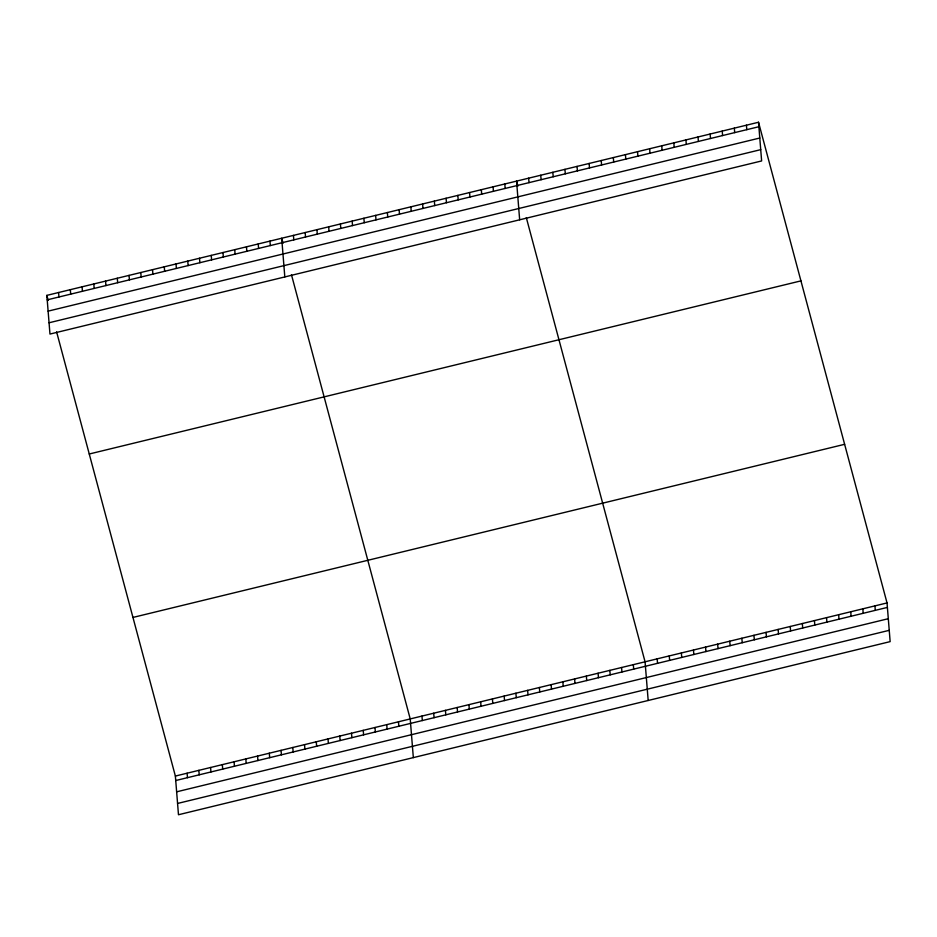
<?xml version="1.0" encoding="UTF-8"?>
<svg xmlns="http://www.w3.org/2000/svg" width="937" height="937" viewBox="0 0 937 937"><rect width="100%" height="100%" fill="white"/><g stroke="black" fill="none" stroke-linecap="round" stroke-linejoin="round"><path stroke-width="1.41" d="M758.525 122.255L761.629 160.941L49.966 334.064L46.85 295.378L758.525 122.255L887.034 602.936L890.15 641.622L178.475 814.745L175.371 776.059L56.607 331.885M47.213 299.852L758.876 126.729M48.115 311.143L759.79 138.02M49.052 322.773L760.727 149.651M89.261 454L800.936 280.877M132.96 617.436L844.624 444.314M175.371 776.059L887.034 602.936M175.723 780.533L887.398 607.41M176.636 791.824L888.311 618.701M177.573 803.454L889.236 630.332M517.903 186.147L516.556 181.122L519.66 219.797M526.313 217.63L645.066 661.791L648.181 700.478M283.044 243.28L281.697 238.244L284.813 276.93M291.466 274.752L410.219 718.925L413.334 757.611M46.85 295.378L48.197 300.414M874.935 605.876L875.299 610.35M862.836 608.816L863.2 613.29M850.737 611.767L851.101 616.241M838.638 614.707L839.002 619.181M826.551 617.647L826.902 622.121M814.452 620.587L814.803 625.073M802.353 623.538L802.704 628.013M790.254 626.478L790.605 630.952M746.426 125.195L746.777 129.669M778.155 629.418L778.506 633.892M734.327 128.135L734.678 132.621M766.056 632.37L766.419 636.844M722.228 131.086L722.579 135.56M753.957 635.309L754.32 639.784M710.129 134.026L710.492 138.5M741.858 638.249L742.221 642.723M698.03 136.966L698.393 141.44M729.759 641.189L730.122 645.675M685.931 139.918L686.294 144.392M717.66 644.141L718.023 648.615M673.832 142.857L674.195 147.332M705.561 647.08L705.924 651.555M661.733 145.797L662.096 150.271M693.462 650.02L693.825 654.494M649.634 148.737L649.997 153.223M681.363 652.972L681.726 657.446M637.535 151.689L637.898 156.163M669.264 655.912L669.627 660.386M625.436 154.628L625.799 159.103M657.165 658.852L657.528 663.326M613.337 157.568L613.7 162.042M601.238 160.52L601.601 164.994M633.33 664.649L633.693 669.135M589.139 163.46L589.502 167.934M621.582 667.507L621.945 671.981M577.04 166.399L577.403 170.874M609.846 670.365L610.198 674.839M564.941 169.339L565.304 173.825M598.099 673.223L598.462 677.697M552.842 172.291L553.205 176.765M586.351 676.081L586.714 680.555M540.754 175.231L541.106 179.705M574.615 678.938L574.978 683.413M528.655 178.171L529.007 182.645M562.868 681.796L563.231 686.271M551.132 684.654L551.495 689.128M504.809 183.968L505.172 188.454M539.384 687.512L539.747 691.986M493.073 186.826L493.424 191.3M527.648 690.358L528 694.844M481.325 189.684L481.688 194.158M515.9 693.216L516.264 697.69M469.578 192.542L469.941 197.016M504.165 696.074L504.516 700.548M457.842 195.4L458.205 199.874M492.417 698.932L492.78 703.406M446.094 198.257L446.457 202.732M480.669 701.79L481.032 706.264M434.358 201.115L434.709 205.59M468.933 704.647L469.296 709.122M422.61 203.973L422.974 208.447M457.186 707.505L457.549 711.979M410.874 206.831L411.226 211.305M445.45 710.363L445.801 714.837M399.127 209.677L399.49 214.163M433.702 713.221L434.065 717.695M387.379 212.535L387.742 217.021M421.966 716.067L422.318 720.553M375.643 215.393L376.006 219.867M363.896 218.251L364.259 222.725M398.471 721.783L398.834 726.257M352.16 221.109L352.511 225.583M386.735 724.641L387.098 729.115M340.412 223.966L340.775 228.441M374.987 727.499L375.35 731.973M328.676 226.824L329.028 231.298M363.251 730.356L363.603 734.831M316.929 229.682L317.292 234.156M351.504 733.214L351.867 737.688M305.181 232.54L305.544 237.014M339.768 736.072L340.119 740.546M293.445 235.398L293.808 239.872M328.02 738.93L328.383 743.404M316.273 741.788L316.636 746.262M269.961 241.102L270.313 245.576M304.537 744.634L304.9 749.12M258.214 243.96L258.577 248.434M292.789 747.492L293.152 751.966M246.478 246.818L246.829 251.292M281.053 750.35L281.416 754.824M234.73 249.675L235.093 254.15M269.306 753.207L269.669 757.682M222.983 252.533L223.346 257.007M257.57 756.065L257.921 760.539M211.247 255.391L211.61 259.865M245.822 758.923L246.185 763.397M199.499 258.249L199.862 262.723M234.086 761.781L234.437 766.255M187.763 261.107L188.126 265.581M222.338 764.639L222.701 769.113M176.015 263.953L176.379 268.439M210.591 767.497L210.954 771.971M164.28 266.811L164.631 271.297M198.855 770.343L199.218 774.829M152.532 269.669L152.895 274.143M187.107 773.201L187.47 777.687M140.796 272.526L141.147 277.001M129.048 275.384L129.411 279.858M117.301 278.242L117.664 282.716M105.565 281.1L105.928 285.574M93.817 283.958L94.18 288.432M82.081 286.816L82.433 291.29M70.334 289.662L70.697 294.148M58.598 292.52L58.949 297.006"/></g></svg>
